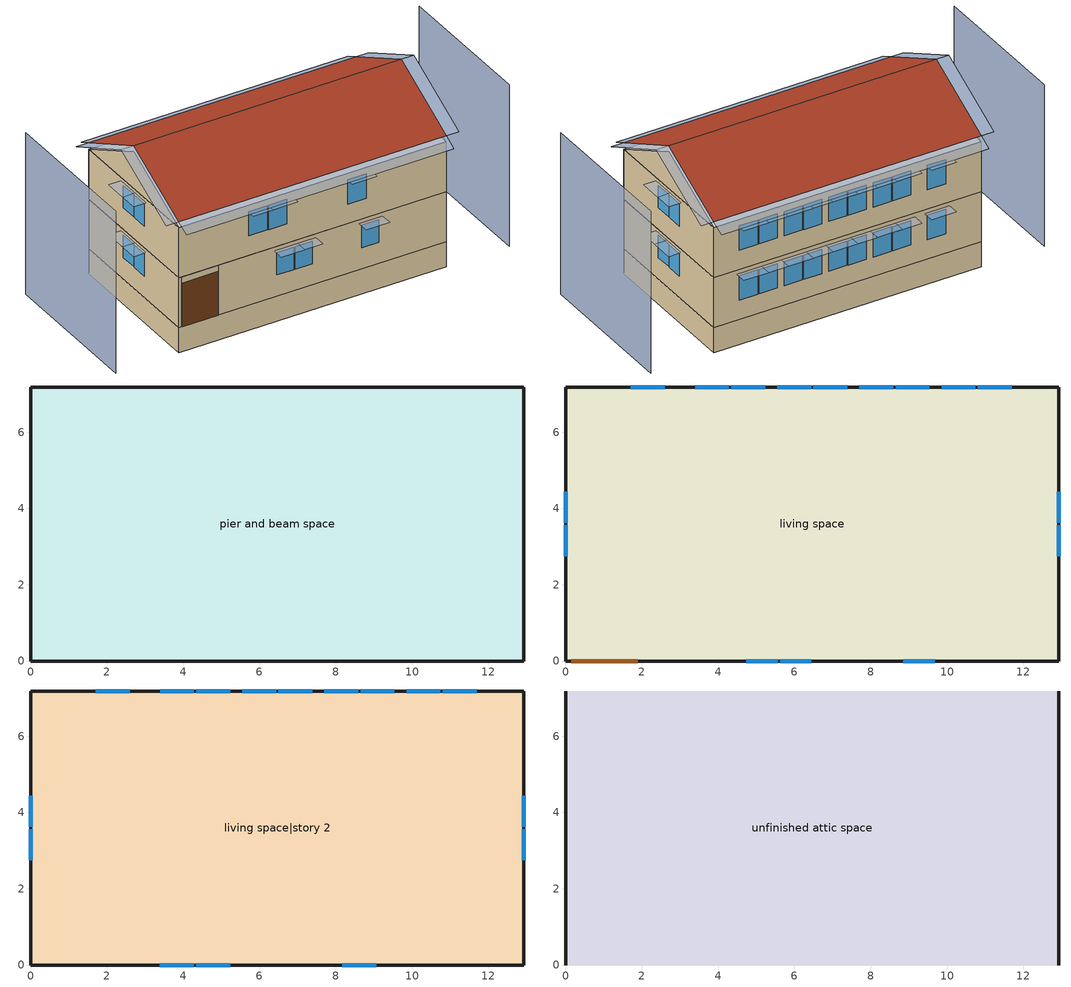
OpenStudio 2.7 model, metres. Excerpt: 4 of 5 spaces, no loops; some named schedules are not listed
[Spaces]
pier and beam space
 floor foundation (FloorFndGrndUnfinSlab): 0,0 0,7.18 12.93,7.18 12.93,0 z0
 wall outside (WallExtUninsUnfin): 0,7.18 0,0 12.93,0 12.93,7.18 0,7.18 z0:1.22
living space
 floor to pier and beam space (FloorPBInsFin Reversed): 0,0 0,7.18 12.93,7.18 12.93,0 z1.22
 wall outside (WallExtInsFin): 0,7.18 0,0 0.13,0 1.92,0 12.93,0 12.93,7.18 0,7.18 z1.22:3.66
 window (WindowConstruction): 4.74,0 5.56,0 / 5.62,0 6.44,0 / 8.85,0 9.67,0 z2.26:3.35; 11.69,7.18 10.81,7.18 / 10.75,7.18 9.86,7.18 / 9.54,7.18 8.65,7.18 / 8.59,7.18 7.7,7.18 / 7.38,7.18 6.5,7.18 / 6.44,7.18 5.55,7.18 / 5.23,7.18 4.34,7.18 / 4.28,7.18 3.39,7.18 / 2.6,7.18 1.71,7.18 z2.17:3.35; 0,4.43 0,3.62 / 0,3.56 0,2.75 / 12.93,2.75 12.93,3.56 / 12.93,3.62 12.93,4.43 z2.27:3.35
 door (Door): 0.15,0 1.89,0 z1.22:3.35
living space|story 2
 floor to living space (FloorFinUninsFin): 0,0 0,7.18 12.93,7.18 12.93,0 z3.66
 wall outside (WallExtInsFin): 0,7.18 0,0 12.93,0 12.93,7.18 0,7.18 z3.66:6.1
 window (WindowConstruction): 3.39,0 4.28,0 / 4.34,0 5.23,0 / 8.18,0 9.07,0 z4.6:5.79; 11.69,7.18 10.81,7.18 / 10.75,7.18 9.86,7.18 / 9.54,7.18 8.65,7.18 / 8.59,7.18 7.7,7.18 / 7.38,7.18 6.5,7.18 / 6.44,7.18 5.55,7.18 / 5.23,7.18 4.34,7.18 / 4.28,7.18 3.39,7.18 / 2.6,7.18 1.71,7.18 z4.61:5.79; 0,4.43 0,3.62 / 0,3.56 0,2.75 / 12.93,2.75 12.93,3.56 / 12.93,3.62 12.93,4.43 z4.71:5.79
unfinished attic space
 floor to living space|story 2 (FloorFinInsUnfinAttic): 0,7.18 12.93,7.18 12.93,0 0,0 z6.1
 wall outside (WallExtUninsUnfin): 0,3.59,7.89 0,7.18,6.1 0,0,6.1; 12.93,3.59,7.89 12.93,0,6.1 12.93,7.18,6.1
 roof outside (RoofUnfinInsExt): 12.93,3.59,8.2 0,3.59,8.2 0,0,6.4 12.93,0,6.4; 0,3.59,8.2 12.93,3.59,8.2 12.93,7.18,6.4 0,7.18,6.4
shading: -3.05,7.18 -3.05,0 / 15.98,0 15.98,7.18 z0:7.89; -0.61,7.18,6.4 -0.61,3.59,8.2 0,3.59,8.2 0,7.18,6.4; 13.54,3.59,8.2 13.54,7.18,6.4 12.93,7.18,6.4 12.93,3.59,8.2; 12.93,7.79,6.1 0,7.79,6.1 0,7.18,6.4 12.93,7.18,6.4; 13.54,0,6.4 13.54,3.59,8.2 12.93,3.59,8.2 12.93,0,6.4; -0.61,3.59,8.2 -0.61,0,6.4 0,0,6.4 0,3.59,8.2; 0,-0.61,6.1 12.93,-0.61,6.1 12.93,0,6.4 0,0,6.4; 5.38,0 4.19,0 4.19,-0.61 5.38,-0.61 z5.94; 3.24,7.18 4.43,7.18 4.43,7.79 3.24,7.79 z5.94; 9.22,0 8.02,0 8.02,-0.61 9.22,-0.61 z5.94; 1.56,7.18 2.75,7.18 2.75,7.79 1.56,7.79 z5.94; 5.71,0 4.59,0 4.59,-0.61 5.71,-0.61 z3.51; 9.82,0 8.7,0 8.7,-0.61 9.82,-0.61 z3.51; 4.43,0 3.24,0 3.24,-0.61 4.43,-0.61 z5.94; 0,3.47 0,4.59 -0.61,4.59 -0.61,3.47 z5.94; 6.59,0 5.47,0 5.47,-0.61 6.59,-0.61 z3.51; 10.65,7.18 11.85,7.18 11.85,7.79 10.65,7.79 z3.51; 9.71,7.18 10.9,7.18 10.9,7.79 9.71,7.79 z3.51; 8.5,7.18 9.69,7.18 9.69,7.79 8.5,7.79 z3.51; 7.55,7.18 8.74,7.18 8.74,7.79 7.55,7.79 z3.51; 6.34,7.18 7.54,7.18 7.54,7.79 6.34,7.79 z3.51; 5.39,7.18 6.59,7.18 6.59,7.79 5.39,7.79 z3.51; 12.93,4.59 12.93,3.47 13.54,3.47 13.54,4.59 z3.51; 4.19,7.18 5.38,7.18 5.38,7.79 4.19,7.79 z3.51; 3.24,7.18 4.43,7.18 4.43,7.79 3.24,7.79 z3.51; 10.65,7.18 11.85,7.18 11.85,7.79 10.65,7.79 z5.94; 1.56,7.18 2.75,7.18 2.75,7.79 1.56,7.79 z3.51; 8.5,7.18 9.69,7.18 9.69,7.79 8.5,7.79 z5.94; 9.71,7.18 10.9,7.18 10.9,7.79 9.71,7.79 z5.94; 7.55,7.18 8.74,7.18 8.74,7.79 7.55,7.79 z5.94; 6.34,7.18 7.54,7.18 7.54,7.79 6.34,7.79 z5.94; 5.39,7.18 6.59,7.18 6.59,7.79 5.39,7.79 z5.94; 4.19,7.18 5.38,7.18 5.38,7.79 4.19,7.79 z5.94; 0,3.47 0,4.59 -0.61,4.59 -0.61,3.47 z3.51; 0,2.6 0,3.71 -0.61,3.71 -0.61,2.6 z3.51; 0,2.6 0,3.71 -0.61,3.71 -0.61,2.6 z5.94; 12.93,3.71 12.93,2.6 13.54,2.6 13.54,3.71 z3.51; 12.93,3.71 12.93,2.6 13.54,2.6 13.54,3.71 z5.94; 12.93,4.59 12.93,3.47 13.54,3.47 13.54,4.59 z5.94
[Site]
Denver Intl Ap_CO_USA: Latitude {deg}=39.83; Longitude {deg}=-104.65; Time Zone {hr}=-7; Elevation {m}=1650; Terrain=Suburbs
[ClimateZones]
Climate Zone Institution Name 2=Building America; Climate Zone Document Year 2=0; Climate Zone Value 2=Cold
[Site:WaterMainsTemperature]
Calculation Method=Correlation; Annual Average Outdoor Air Temperature {C}=10.8753; Maximum Difference In Monthly Average Outdoor Air Temperatures {deltaC}=23.1524
[Site:GroundTemperature:Deep]
10.8753, 10.8753, 10.8753, 10.8753, 10.8753, 10.8753, 10.8753, 10.8753, 10.8753, 10.8753, 10.8753, 10.8753
[Building]
Building 1: North Axis {deg}=45; Standards Number of Stories=2; Standards Number of Above Ground Stories=2; Standards Building Type=singlefamilydetached; Standards Number of Living Units=1
[Material] Roughness=Rough
Name | Thickness {m} | Conductivity {W/m-K} | Density {kg/m3} | Specific Heat {J/kg-K} | Thermal Absorptance | Solar Absorptance | Visible Absorptance
FloorUAAdditionalCeilingIns | 0.12827 | 0.0411113 | 16.02 | 1046.75
FloorUATrussandIns | 0.0889 | 0.0436674 | 50.7834 | 1165.1
Drywall 0.5 in. | 0.0127 | 0.160291 | 801 | 837.4 | 0.9 | 0.5 | 0.1
Asphalt Shingles, Medium | 0.009525 | 0.162714 | 1121.4 | 1465.45 | 0.91 | 0.85 | 0.85
RoofSheathing | 0.01905 | 0.115458 | 512.64 | 1214.23
RoofUARoofIns | 0.18415 | 8.02397 | 37.0049 | 1207.88
FloorIns | 0.1397 | 0.0489548 | 106.365 | 1151.69
Wood Floor | 0.015875 | 0.115458 | 544.68 | 1214.23
Floor Covering | 0.0127 | 0.0433444 | 54.468 | 1339.84 | 0.9 | 0.9
FootingMaterial | 0.2032 | 1.803125 | 2242.8 | 837.4 | 0.9
Concrete 4.0 in. | 0.1016 | 1.803125 | 2242.8 | 837.4 | 0.9
FloorFinStudAndAirFloor | 0.1397 | 0.557395 | 67.691 | 1210.98
Vinyl, Light | 0.009525 | 0.089435 | 177.822 | 1046.75 | 0.9 | 0.3 | 0.3
WallSheathing | 0.0127 | 0.115458 | 512.64 | 1214.23
WallStudAndCavity | 0.0889 | 0.054245 | 162.403 | 1178.92
WallStudAndCavity 1 | 0.0889 | 0.393744 | 83.0341 | 1211.67
WallStudAndCavity 2 | 0.0889 | 0.397942 | 83.0341 | 1211.67
res furniture material living space | 0.1524 | 0.115458 | 640.8 | 1214.23 | 0.9 | 0.6 | 0.1
DoorMaterial | 0.04445 | 0.0612267 | 512.64 | 1214.23
[Construction]
FloorFinInsUnfinAttic: FloorUAAdditionalCeilingIns, FloorUATrussandIns, Drywall 0.5 in.
RoofUnfinInsExt: Asphalt Shingles, Medium, RoofSheathing, RoofUARoofIns
FloorPBInsFin Reversed: Floor Covering, Wood Floor, RoofSheathing, FloorIns
FootingConstruction: FootingMaterial
FloorFndGrndUnfinSlab: Concrete 4.0 in.
FloorFinUninsFin: Drywall 0.5 in., FloorFinStudAndAirFloor, RoofSheathing, Wood Floor, Floor Covering
WallExtInsFin: Vinyl, Light, WallSheathing, WallStudAndCavity, Drywall 0.5 in.
WallExtUninsUnfin: Vinyl, Light, WallSheathing, WallStudAndCavity 1
WallIntFinUninsFin: WallStudAndCavity 2, Drywall 0.5 in.
res furniture construction living space; res furniture construction living space|story 2: res furniture material living space
WindowConstruction: WindowMaterial
Door: DoorMaterial
[WindowMaterial:Shade]
CoolingShade: Solar Transmittance=0.999; Solar Reflectance=0.00099; Visible Transmittance=0.999; Visible Reflectance=0.00099; Thermal Hemispherical Emissivity=1e-005; Thermal Transmittance=0.999; Thickness {m}=0.0001; Conductivity {W/m-K}=10000; Shade to Glass Distance {m}=0.001; Top Opening Multiplier=0; Bottom Opening Multiplier=0; Left-Side Opening Multiplier=0; Right-Side Opening Multiplier=0; Airflow Permeability=0
[WindowMaterial:SimpleGlazingSystem]
WindowMaterial: U-Factor {W/m2-K}=2.10086; Solar Heat Gain Coefficient=0.21
[ThermalZone] Use Ideal Air Loads=No
living zone: Thermostat=living zone temperature setpoint
unfinished attic zone; pier and beam zone: 
res ds res fur electric asys ret air zone: Volume {m3}=0.25
[Sizing:Zone] Zone Cooling Design Supply Air Temperature Input Method=SupplyAirTemperature; Zone Cooling Design Supply Air Temperature {C}=14; Zone Cooling Design Supply Air Temperature Difference {deltaC}=11.11; Zone Heating Design Supply Air Temperature Input Method=SupplyAirTemperature; Zone Heating Design Supply Air Temperature {C}=40; Zone Heating Design Supply Air Temperature Difference {deltaC}=11.11; Zone Cooling Design Supply Air Humidity Ratio {kg-H2O/kg-air}=0.0085; Zone Heating Design Supply Air Humidity Ratio {kg-H2O/kg-air}=0.008; Cooling Design Air Flow Method=DesignDay; Heating Design Air Flow Method=DesignDay; Account for Dedicated Outdoor Air System=No; Dedicated Outdoor Air System Control Strategy=NeutralSupplyAir; Dedicated Outdoor Air Low Setpoint Temperature for Design {C}=autosize; Dedicated Outdoor Air High Setpoint Temperature for Design {C}=autosize
unfinished attic zone; pier and beam zone; res ds res fur electric asys ret air zone
[Space]
Name | Space Type | Thermal Zone | Building Unit
living space; living space|story 2 | Space Type 1 | living zone | unit 1
unfinished attic space | Space Type 2 | unfinished attic zone
pier and beam space | Space Type 3 | pier and beam zone
res ds res fur electric asys ret air space |  | res ds res fur electric asys ret air zone
[SpaceType]
Name | Standards Space Type
Space Type 1 | living
Space Type 2 | unfinished attic
Space Type 3 | pier and beam
[BuildingUnit]
unit 1: Building Unit Type=Residential
[People:Definition] Number of People Calculation Method=People; Number of People {people}=1.32; Fraction Radiant=0.319734; Sensible Heat Fraction=0.573; Carbon Dioxide Generation Rate {m3/s-W}=0; Enable ASHRAE 55 Comfort Warnings=No; Mean Radiant Temperature Calculation Type=ZoneAveraged
res occupants|living space; res occupants|living space|story 2
[People] Number of People Schedule=res occupants schedule; Activity Level Schedule=Schedule Ruleset 1; Multiplier=1
Name | People Definition | Space or SpaceType
res occupants|living space | res occupants|living space | living space
res occupants|living space|story 2 | res occupants|living space|story 2 | living space|story 2
[Foundation:Kiva]
Foundation Kiva 1: Wall Height Above Grade {m}=0.2032; Wall Depth Below Slab {m}=0.2032; Footing Wall Construction=FootingConstruction
[Foundation:Kiva:Settings]
Soil Conductivity {W/m-K}=1.731; Soil Density {kg/m3}=1842.3; Soil Specific Heat {J/kg-K}=418.7; Ground Solar Absorptivity=0.9; Ground Thermal Absorptivity=0.9; Ground Surface Roughness {m}=0.03; Far-Field Width {m}=40; Deep-Ground Boundary Condition=ZeroFlux; Deep-Ground Depth {m}=40; Minimum Cell Dimension {m}=0.02; Maximum Cell Growth Coefficient=1.5; Simulation Timestep=Hourly
[SurfaceProperty:ExposedFoundationPerimeter]
Surface 18: Exposed Perimeter Calculation Method=TotalExposedPerimeter; Total Exposed Perimeter {m}=40.2315
[InternalMass:Definition] Design Level Calculation Method=SurfaceArea
Name | Construction | Surface Area {m2}
living space Partition; living space|story 2 Partition | WallIntFinUninsFin | 92.903
res furniture mass living space | res furniture construction living space | 37.1612
res furniture mass living space|story 2 | res furniture construction living space|story 2 | 37.1612
[InternalMass] Multiplier=1
Name | Internal Mass Definition | Space or SpaceType
living space Partition | living space Partition | living space
living space|story 2 Partition | living space|story 2 Partition | living space|story 2
res furniture mass living space | res furniture mass living space | living space
res furniture mass living space|story 2 | res furniture mass living space|story 2 | living space|story 2
[ShadingControl]
WindowShadingControl: Shading Type=InteriorShade; Shading Device Material=CoolingShade; Shading Control Type=OnIfScheduleAllows; Schedule=Window shading schedule; Shading Control Is Scheduled=Yes
[AvailabilityManager:DifferentialThermostat]
res solar hot water useful energy: Temperature Difference On Limit {deltaC}=0; Temperature Difference Off Limit {deltaC}=0
[ThermostatSetpoint:DualSetpoint]
living zone temperature setpoint: Heating Setpoint Temperature Schedule=res heating setpoint; Cooling Setpoint Temperature Schedule=res cooling setpoint
[ElectricEquipment:Definition] Design Level Calculation Method=EquipmentLevel
Name | Design Level {W} | Fraction Latent | Fraction Radiant | Fraction Lost
res refrig | 65.0889 | 0 | 0 | 0
res range electric | 35.9069 | 0.3 | 0.24 | 0.3
res misc plug loads|living space; res misc plug loads|living space|story 2 | 201.481 | 0.021 | 0.558 | 0.049
res infil_1 house fan; res infil_1 range fan; res infil_1 bath fan | 0 | 0 | 0 | 1
[ElectricEquipment]
Name | Electric Equipment Definition | Space or SpaceType | Schedule
res refrig | res refrig | living space | res refrig schedule
res range electric | res range electric | living space | res range gas|false schedule
res misc plug loads|living space | res misc plug loads|living space | living space | res misc plug loads schedule
res misc plug loads|living space|story 2 | res misc plug loads|living space|story 2 | living space|story 2 | res misc plug loads schedule
res infil_1 house fan | res infil_1 house fan | living space | Always On Discrete
res infil_1 range fan | res infil_1 range fan | living space | Always On Discrete
res infil_1 bath fan | res infil_1 bath fan | living space | Always On Discrete
[OtherEquipment:Definition] Design Level Calculation Method=EquipmentLevel
Name | Design Level {W} | Fraction Latent | Fraction Radiant | Fraction Lost
res range gas | 375.952 | 0.2 | 0.18 | 0.5
res ds res fur electric asys SupSLkToLvEq; res ds res fur electric asys SupLatLkToLvEq; res ds res fur electric asys SupDCnToLvEq; res ds res fur electric asys SupDCnToAhEq; res ds res fur electric asys RetDCnToPlEq; res ds res fur electric asys RetDCnToAhEquip; res ds res fur electric asys SupSLkToAhEq; res ds res fur electric asys SupLatLkToAhEq; res ds res fur electric asys RetSLkEq; res ds res fur electric asys RetLatLkEq | 0
[OtherEquipment]
Name | Other Equipment Definition | Space or SpaceType | Schedule | Fuel Type
res range gas | res range gas | living space | res range gas|false schedule | NaturalGas
res ds res fur electric asys SupSLkToLvEq | res ds res fur electric asys SupSLkToLvEq | living space | Always On Discrete | None
res ds res fur electric asys SupLatLkToLvEq | res ds res fur electric asys SupLatLkToLvEq | living space | Always On Discrete | None
res ds res fur electric asys SupDCnToLvEq | res ds res fur electric asys SupDCnToLvEq | living space | Always On Discrete | None
res ds res fur electric asys SupDCnToAhEq | res ds res fur electric asys SupDCnToAhEq | pier and beam space | Always On Discrete | None
res ds res fur electric asys RetDCnToPlEq | res ds res fur electric asys RetDCnToPlEq | res ds res fur electric asys ret air space | Always On Discrete | None
res ds res fur electric asys RetDCnToAhEquip | res ds res fur electric asys RetDCnToAhEquip | pier and beam space | Always On Discrete | None
res ds res fur electric asys SupSLkToAhEq | res ds res fur electric asys SupSLkToAhEq | pier and beam space | Always On Discrete | None
res ds res fur electric asys SupLatLkToAhEq | res ds res fur electric asys SupLatLkToAhEq | pier and beam space | Always On Discrete | None
res ds res fur electric asys RetSLkEq | res ds res fur electric asys RetSLkEq | res ds res fur electric asys ret air space | Always On Discrete | None
res ds res fur electric asys RetLatLkEq | res ds res fur electric asys RetLatLkEq | res ds res fur electric asys ret air space | Always On Discrete | None
[Lights:Definition] Design Level Calculation Method=LightingLevel; Lighting Level {W}=213.581; Fraction Radiant=0.6; Fraction Visible=0.2; Return Air Fraction=0
res lighting living space; res lighting living space|story 2
[Lights] Schedule=res lighting schedule; Fraction Replaceable=1
Name | Lights Definition | Space or SpaceType
res lighting living space | res lighting living space | living space
res lighting living space|story 2 | res lighting living space|story 2 | living space|story 2
[Exterior:Lights:Definition]
res lighting exterior: Design Level {W}=87.3605
[Exterior:Lights]
res lighting exterior: Exterior Lights Definition=res lighting exterior; Schedule=res lighting schedule
[SpaceInfiltration:DesignFlowRate] Schedule=Always On Discrete
Name | Space or SpaceType | Design Flow Rate Calculation Method | Air Changes per Hour {1/hr} | Constant Term Coefficient | Temperature Term Coefficient | Velocity Term Coefficient | Velocity Squared Term Coefficient | Design Flow Rate {m3/s}
res infil|pier and beam space | pier and beam space | AirChanges/Hour | 100 | 1 | 0 | 0 | 0
res nv_1 flow; res infil_1 flow | living space | Flow/Space |  |  |  |  |  | 0
[SpaceInfiltration:EffectiveLeakageArea]
res infil|unfinished attic space: Space or SpaceType=unfinished attic space; Schedule=Always On Discrete; Effective Air Leakage Area {cm2}=3093.67; Stack Coefficient=0.000145999; Wind Coefficient=4.48077e-05
[EnergyManagementSystem:Sensor]
Name | Output Variable or Output Meter | Output Variable or Output Meter Index Key
res_nv_pb_s | Site Outdoor Air Barometric Pressure
res_af_vw_s | Site Wind Speed
res_nv_wt_s | Site Outdoor Air Humidity Ratio
res_nv_1_nva_s | Schedule Value | res nv_1 avail schedule
res_nv_1_sp_s | Schedule Value | res nv_1 temp schedule
res_ds_res_fur_electric_asys_ah_mfr_s | System Node Mass Flow Rate | Node 34
res_ds_res_fur_electric_asys_ah_vfr_s | System Node Current Density Volume Flow Rate | Node 34
res_ds_res_fur_electric_asys_ah_tt_s | System Node Temperature | Node 34
res_ds_res_fur_electric_asys_ra_t_s | System Node Temperature | Node 37
res_ds_res_fur_electric_asys_ah_wt_s | System Node Humidity Ratio | Node 34
res_ds_res_fur_electric_asys_ra_w_s | System Node Humidity Ratio | Node 37
res_ds_res_fur_electric_asys_ah_t_s | Zone Air Temperature | pier and beam zone
res_ds_res_fur_electric_asys_ah_w_s | Zone Mean Air Humidity Ratio | pier and beam zone
res_infil_1_range_sch_s | Schedule Value | res mv_1 range exhaust schedule
res_infil_1_bath_sch_s | Schedule Value | res mv_1 bath exhaust schedule
res_infil_1_wh_sch_s | Schedule Value | Always On Discrete
[EnergyManagementSystem:Actuator]
Name | Actuated Component | Actuated Component Type | Actuated Component Control Type
res_nv_1_flow_act | res nv_1 flow | Zone Infiltration | Air Exchange Flow Rate
res_ds_res_fur_electric_asys_SupSLkToLvEq_act | res ds res fur electric asys SupSLkToLvEq | OtherEquipment | Power Level
res_ds_res_fur_electric_asys_SupLatLkToLvEq_act | res ds res fur electric asys SupLatLkToLvEq | OtherEquipment | Power Level
res_ds_res_fur_electric_asys_SupDCnToLvEq_act | res ds res fur electric asys SupDCnToLvEq | OtherEquipment | Power Level
res_ds_res_fur_electric_asys_SupDCnToAhEq_act | res ds res fur electric asys SupDCnToAhEq | OtherEquipment | Power Level
res_ds_res_fur_electric_asys_RetDCnToPlEq_act | res ds res fur electric asys RetDCnToPlEq | OtherEquipment | Power Level
res_ds_res_fur_electric_asys_RetDCnToAhEquip_act | res ds res fur electric asys RetDCnToAhEquip | OtherEquipment | Power Level
res_ds_res_fur_electric_asys_SupSLkToAhEq_act | res ds res fur electric asys SupSLkToAhEq | OtherEquipment | Power Level
res_ds_res_fur_electric_asys_SupLatLkToAhEq_act | res ds res fur electric asys SupLatLkToAhEq | OtherEquipment | Power Level
res_ds_res_fur_electric_asys_RetSLkEq_act | res ds res fur electric asys RetSLkEq | OtherEquipment | Power Level
res_ds_res_fur_electric_asys_RetLatLkEq_act | res ds res fur electric asys RetLatLkEq | OtherEquipment | Power Level
res_ds_res_fur_electric_asys_AhToLivMix_act | res ds res fur electric asys AhToLivMix | ZoneMixing | Air Exchange Flow Rate
res_ds_res_fur_electric_asys_LivToAhMix_act | res ds res fur electric asys LivToAhMix | ZoneMixing | Air Exchange Flow Rate
res_infil_1_house_fan_act | res infil_1 house fan | ElectricEquipment | Electric Power Level
res_infil_1_range_fan_act | res infil_1 range fan | ElectricEquipment | Electric Power Level
res_infil_1_bath_fan_act | res infil_1 bath fan | ElectricEquipment | Electric Power Level
res_infil_1_flow_act | res infil_1 flow | Zone Infiltration | Air Exchange Flow Rate
[EnergyManagementSystem:Program]
res_nv_1_program: Set Tdiff = res_af_1_tin_s-res_af_1_tt_s; Set dT = (@Abs Tdiff); Set pt = (@RhFnTdbWPb res_af_1_tt_s res_nv_wt_s res_nv_pb_s); Set NVA = 12591.203851621605; Set Cs = 0.00017926040778923255; Set Cw = 9.737000237749344e-05; Set MNV = 2.517053030400003; Set MHR = 0.0115; Set MRH = 0.7; Set temp1 = (res_nv_1_nva_s*NVA); Set SGNV = temp1*((((Cs*dT)+(Cw*(res_af_vw_s^2)))^0.5)/1000); If (res_nv_wt_s<MHR) && (pt<MRH) && (res_af_1_tin_s>res_nv_1_sp_s); Set temp2 = (res_af_1_tin_s-res_nv_1_sp_s); Set NVadj1 = temp2/(res_af_1_tin_s-res_af_1_tt_s); Set NVadj2 = (@Min NVadj1 1); Set NVadj3 = (@Max NVadj2 0); Set NVadj = SGNV*NVadj3; Set res_nv_1_flow_act = (@Min NVadj MNV); Else; Set res_nv_1_flow_act = 0; EndIf
[ZoneMixing] Schedule=Always On Continuous; Design Flow Rate Calculation Method=Flow/Zone; Design Flow Rate {m3/s}=0
Name | Zone | Source Zone
res ds res fur electric asys AhToLivMix | living zone | pier and beam zone
res ds res fur electric asys LivToAhMix | pier and beam zone | living zone
